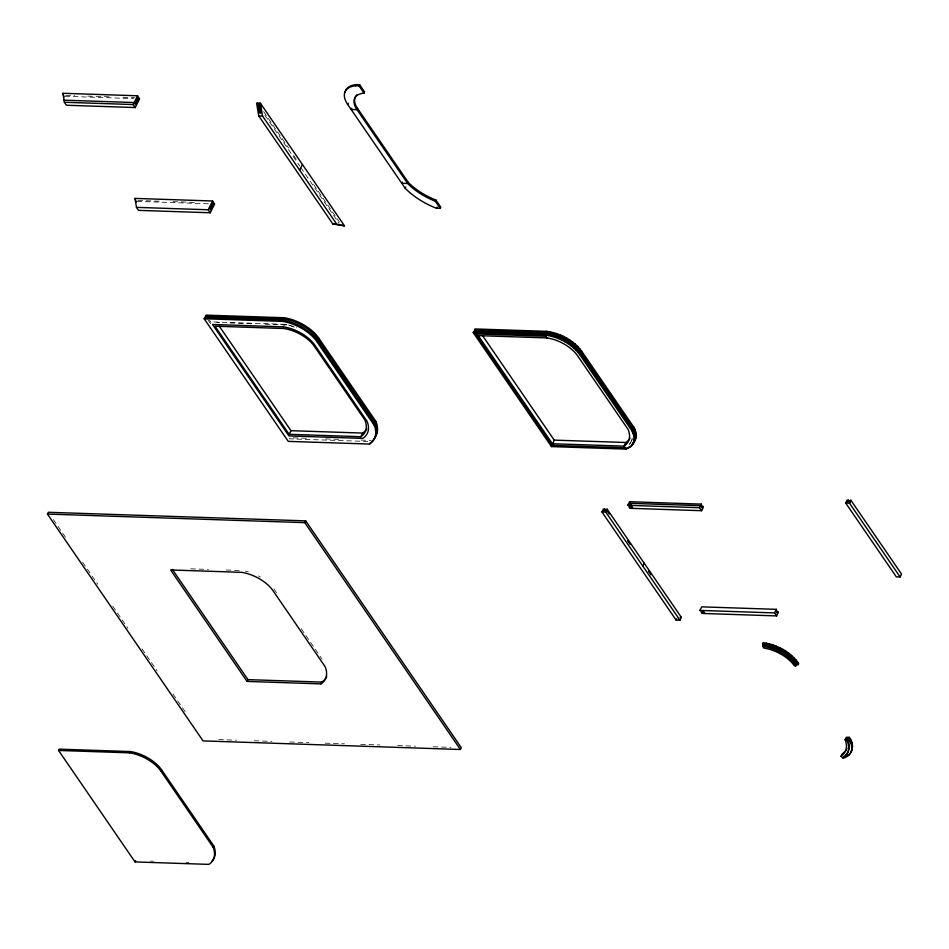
<?xml version="1.0" encoding="UTF-8"?>
<svg xmlns="http://www.w3.org/2000/svg" width="949" height="949" viewBox="0 0 949 949"><rect width="100%" height="100%" fill="white"/><g stroke="black" fill="none" stroke-linecap="round" stroke-linejoin="round"><path stroke-width="0.71" stroke-dasharray="4.75 3.56" d="M283.941 325.732L284.653 324.333A28.067 14.164 26.8 0 1 286.598 324.653M65.789 95.375L74.568 95.659M87.747 96.098L109.693 96.834M122.86 97.273L134.568 97.664M64.995 96.288L133.773 98.577M137.902 200.488L159.847 201.224M173.015 201.662L196.419 202.445M137.095 201.402L208.792 203.798M213.762 321.96L284.653 324.333M216.823 322.565L219.753 322.672M229.99 323.004L254.866 323.834M265.103 324.178L285.59 324.866A27.224 13.737 26.8 0 1 290.382 325.851M306.349 438.284L290.086 437.738L289.528 438.853L367.856 441.463M325.554 438.924L341.818 439.458M361.023 440.099L371.367 440.443M190.713 568.819L208.436 569.412M226.159 570.005L242.41 570.551M218.733 739.603L236.491 740.196M254.237 740.789L271.983 741.383M289.73 741.976L308.959 742.616M325.222 743.162L344.451 743.802M360.727 744.348L379.956 744.989M397.702 745.582L415.448 746.175M433.195 746.768L450.941 747.361M150.464 861.123L153.418 861.217M185.933 862.309L188.887 862.404M263.644 111.65L271.972 123.797M272.802 125.007L288.626 148.068M293.621 155.351L296.954 160.215M313.609 184.486L339.422 222.125M264.913 115.256L299.896 166.241M300.726 167.451L339.03 223.3M209.278 319.932L210.927 322.34M207.926 319.884L211.247 324.736M273.893 588.866L278.033 594.904M301.236 628.736L321.96 658.938M53.369 519.589L65.92 537.881M82.646 562.283L97.711 584.228M112.765 606.186L127.818 628.131M142.042 648.867L157.095 670.813M172.991 693.992L185.541 712.284M288.591 325.092A28.067 14.164 26.8 0 1 296.717 327.82M291.367 326.124A27.224 13.737 26.8 0 1 294.332 327.085M245.34 571.073A28.067 14.164 26.8 0 1 248.365 571.844M258.46 575.948A28.067 14.164 26.8 0 1 260.394 577.028M632.141 439.612A44.389 22.396 26.8 0 1 629.745 443.361M630.86 442.246A44.389 22.396 26.8 0 1 629.092 444.654M632.212 437.975A44.389 22.396 26.8 0 1 631.488 440.905"/><path stroke-width="1.42" d="M633.92 442.163L634.193 436.825L631.951 430.775L579.732 354.653C571.535 343.692 558.392 336.848 544.963 334.973L473.207 332.577L473.8 331.403L547.87 333.811A28.067 14.164 26.8 0 1 579.341 352.138L631.559 428.248A44.389 22.396 26.8 0 1 632.176 430.039M633.256 443.705L634.964 437.536L632.544 429.6L580.325 353.479C572.128 342.53 558.985 335.685 545.556 333.799L544.963 334.973L546.992 337.927A27.224 13.737 26.8 0 1 577.526 355.697L628.179 429.529A43.049 21.72 26.8 0 1 624.062 446.137L626.091 449.091L631.144 446.35L633.849 442.531L632.331 445.105M635.747 438.533L635.154 439.695L635.439 434.369L633.197 428.307L580.978 352.186C572.781 341.237 559.637 334.392 546.209 332.506L474.453 330.11L475.046 328.947L546.802 331.343C560.23 333.218 573.374 340.062 581.571 351.023L633.79 427.145C637.04 432.281 637.206 439.636 632.39 443.895L632.983 442.732M850.838 752.581L851.858 749.366L851.289 743.743L848.738 738.512L847.101 738.452L846.449 739.745L847.232 740.884A44.389 22.396 26.8 0 1 842.997 758.014L840.98 756.317A43.049 21.72 26.8 0 0 845.096 739.698L846.342 737.243L849.331 737.337C855.025 743.98 852.76 755.855 843.661 757.978M625.213 447.809L552.188 445.378L554.216 440.122L482.531 335.602M135.197 107.545L133.133 104.544L137.569 95.778L62.931 93.287L64.366 102.255L66.43 105.244L135.197 107.545L139.622 98.779L138.957 97.806L135.553 104.556L134.817 103.488L138.234 96.739L137.569 95.778M47.45 514.061L48.352 512.282L305.708 520.871L461.297 747.705L460.395 749.485L203.05 740.896L47.45 514.061L304.807 522.65L460.395 749.485M210.215 212.766L208.151 209.765L212.588 200.998L135.043 198.412L136.478 207.368L138.53 210.37L210.215 212.766L214.64 203.988L213.976 203.027L210.571 209.776L209.836 208.709L213.24 201.959L212.588 200.998M370.098 442.958L369.541 444.073L288.259 441.368L204.154 318.757L204.711 317.642L282.695 320.24A30.878 15.575 26.8 0 1 317.334 340.394L374.76 424.12A48.826 24.638 26.8 0 1 371.522 441.914M207.084 318.674L205.423 316.242L205.98 315.127L283.965 317.725A30.878 15.575 26.8 0 1 318.603 337.88L376.029 421.617A48.826 24.638 26.8 0 1 375.104 436.955M299.647 170.12L302.458 164.545M440.229 208.4L436.493 208.27A48.826 24.638 26.8 0 1 405.152 188.234L347.725 104.497A30.878 15.575 26.8 0 1 355.685 85.778L356.278 84.615L359.624 84.722L364.594 91.97L364.001 93.132A27.224 13.737 26.8 0 0 356.978 109.645L407.631 183.477A43.049 21.72 26.8 0 0 435.259 201.152L440.229 208.4L440.811 207.226L435.84 199.99A43.049 21.72 26.8 0 1 408.224 182.315L357.571 108.483A27.224 13.737 26.8 0 1 357.109 94.71M347.725 104.497L348.307 103.334M364.001 93.132L359.03 85.885L359.624 84.722M351.699 108.281L351.118 109.455L356.978 109.645L357.571 108.483M213.81 845.974L213.157 847.267A44.389 22.396 26.8 0 1 208.922 864.385L135.031 861.929L58.565 750.457L59.229 749.164L130.12 751.537A28.067 14.164 26.8 0 1 161.603 769.853L213.81 845.974A44.389 22.396 26.8 0 1 211.995 861.075M204.154 318.757L282.138 321.355L282.695 320.24M205.423 316.242L283.407 318.84L283.965 317.725M369.541 444.073A48.826 24.638 26.8 0 0 374.203 425.235L316.764 341.51L317.334 340.394M373.479 439.351A48.826 24.638 26.8 0 0 375.472 422.72L318.034 338.995L318.603 337.88M402.352 182.125L401.759 183.287L407.631 183.477L408.224 182.315M405.152 188.234L405.745 187.072M366.729 428.782A43.049 21.72 26.8 0 1 362.66 433.076L360.834 436.706L289.148 434.31L290.987 430.692L219.29 326.171M58.565 750.457L129.467 752.83L130.12 751.537M435.259 201.152L435.84 199.99M436.493 208.27L437.074 207.107M213.157 847.267L160.95 771.146L161.603 769.853M304.807 522.65L305.708 520.871M135.031 861.929L135.683 860.624M374.203 425.235L374.76 424.12M375.472 422.72L376.029 421.617M326.681 676.34A44.389 22.396 26.8 0 1 321.865 682.106L320.964 683.885L247.072 681.429L247.974 679.638L172.338 569.388M546.802 331.343L546.434 335.092M547.205 335.116L547.87 333.811M548.154 335.448L548.747 334.285M549.4 332.98L549.993 331.818M551.452 336.207L552.045 335.033M552.698 333.74L553.279 332.577M554.809 337.215L555.402 336.053M556.055 334.76L556.636 333.597M558.178 338.485L558.759 337.322M559.424 336.017L560.005 334.855M561.5 339.979L562.093 338.817M562.745 337.524L563.338 336.349M564.738 341.676L565.331 340.513M565.984 339.22L566.577 338.058M567.834 343.562L568.427 342.399M569.08 341.106L569.673 339.932M570.752 345.602L571.334 344.44M571.998 343.135L572.579 341.972M573.433 347.761L574.026 346.599M574.679 345.294L575.26 344.131M575.853 350.015L576.434 348.841M577.099 347.548L577.68 346.385M577.965 352.316L578.546 351.154M579.21 349.861L579.792 348.686M579.732 354.653L580.325 353.479M580.978 352.186L581.571 351.023M626.684 447.928L626.091 449.091L551.428 446.599L552.021 445.437M629.97 438.213A43.049 21.72 26.8 0 1 625.901 442.507L624.062 446.137L552.389 443.752L478.225 335.626L475.722 333.918L545.853 336.254M631.951 430.775L632.544 429.6M633.197 428.307L633.79 427.145M632.971 432.839L633.564 431.676M634.217 430.383L634.798 429.209M633.718 434.867L634.312 433.705M634.964 432.4L635.557 431.237M628.013 448.355L628.594 447.193M634.193 436.825L634.774 435.662M635.439 434.369L636.02 433.195M629.697 447.442L630.29 446.279M634.383 438.711L634.964 437.536M635.628 436.243L636.21 435.081M631.144 446.35L632.924 443.942M634.288 440.49L634.881 439.328M635.533 438.023L636.127 436.86M633.576 442.637L634.501 440.988M634.501 441.238L635.095 440.075L634.169 441.475M604.608 509.15L603.825 510.704L607.194 509.245L681.358 617.36L679.923 620.195L676.103 620.077L601.939 511.95L603.374 509.115L604.608 509.15L606.269 511.582M679.923 620.195L605.759 512.08L607.194 509.245M627.787 505.307L629.59 501.724L701.347 504.121L701.963 507.715L702.746 506.149L703.411 507.122L701.596 510.692L629.839 508.296L629.175 507.335L630.812 507.395L627.787 505.307L699.543 507.703L701.596 510.692M629.424 505.354L630.444 503.338L700.564 505.675M642.841 566.138L644.276 563.303M699.543 507.703L701.347 504.121M676.103 620.077L676.756 618.784M699.888 610.421L701.702 606.85L776.365 609.341L776.982 612.924L777.765 611.37L778.417 612.33L776.614 615.913L701.952 613.422L701.287 612.461L702.924 612.508L699.888 610.421L774.562 612.912L776.614 615.913M774.562 612.912L776.365 609.341M762.533 643.849L763.126 642.675C776.982 644.644 790.636 651.844 798.678 663.505L798.097 664.668L796.46 664.62L795.677 663.47A28.067 14.164 26.8 0 0 764.194 645.154L762.533 643.849C776.389 645.806 790.054 653.007 798.097 664.668M796.46 664.62L795.796 665.913L794.443 665.866A27.224 13.737 26.8 0 0 763.909 648.096L762.759 646.423L763.423 645.13M762.759 646.423L764.194 645.154M765.724 644.324L766.317 643.161M769.022 645.083L769.615 643.908M772.379 646.103L772.972 644.929M848.311 500.182L847.528 501.736L850.897 500.265L901.55 574.098L900.115 576.945L896.295 576.814L845.654 502.982L847.089 500.135L848.311 500.182L849.972 502.602M775.748 647.36L776.341 646.198M900.115 576.945L849.462 503.112L850.897 500.265M779.07 648.855L779.663 647.692M782.308 650.563L782.901 649.389M785.404 652.438L785.997 651.275M788.322 654.478L788.904 653.315M791.003 656.637L791.596 655.474M793.423 658.891L794.005 657.728M795.535 661.192L796.116 660.029M795.796 665.913L795.013 664.774L795.677 663.47M797.314 663.529L797.895 662.366M847.232 740.884L847.884 739.591L847.101 738.452M848.738 738.512L849.331 737.337M840.98 756.317L842.226 753.85A43.049 21.72 26.8 0 0 846.899 748.251M849.521 739.651L850.114 738.476M850.541 741.715L851.134 740.552M842.997 758.014L843.649 756.721M851.289 743.743L851.882 742.581M851.763 745.7L852.344 744.538M847.267 756.317L847.86 755.155M851.953 747.587L852.546 746.424M848.714 755.238L849.308 754.064M851.858 749.366L852.451 748.203M849.913 753.981L851.419 751.418M851.49 751.039L852.072 749.876M355.685 85.778L359.03 85.885M257.82 103.156L256.586 103.121L258.745 115.932L332.909 224.059L344.511 225.85L260.406 103.239L259.184 103.204L260.833 113.061L259.48 113.014L257.82 103.156L260.311 106.798M64.034 100.179L134.165 102.528M64.366 102.255L133.133 104.544M258.745 115.932L262.565 116.063L336.729 224.178L344.511 225.85M136.478 207.368L208.151 209.765M332.909 224.059L336.729 224.178M478.225 335.626L546.992 337.927M290.987 430.692L362.66 433.076M554.216 440.122L625.901 442.507M845.654 502.982L849.462 503.112M601.939 511.95L605.759 512.08M680.125 617.313L681.358 617.36M247.974 679.638L321.865 682.106M845.096 739.698L846.449 739.745M629.59 501.724L630.255 502.685M632.829 508.403L630.444 503.338M702.877 610.527L704.941 613.517M605.972 509.198L609.305 514.061M627.633 540.788L630.136 544.429M648.464 571.156L650.967 574.797M476.09 330.169L476.967 331.45M475.722 333.918L552.188 445.378M473.207 332.577L551.428 446.599M259.184 103.204L260.845 105.636M62.931 93.287L64.034 97.012M135.043 198.412L136.146 202.125M289.148 434.31L214.984 326.195L283.763 328.496A27.224 13.737 26.8 0 1 314.297 346.255L364.938 420.099A43.049 21.72 26.8 0 1 360.834 436.706M247.072 681.429L170.606 569.958L241.509 572.33A28.067 14.164 26.8 0 1 272.992 590.646L325.199 666.767A44.389 22.396 26.8 0 1 320.964 683.885M260.406 103.239L262.565 116.063M129.467 752.83A28.067 14.164 26.8 0 1 160.95 771.146M282.138 321.355A30.878 15.575 26.8 0 1 316.764 341.51M283.407 318.84A30.878 15.575 26.8 0 1 318.034 338.995M345.045 92.504A30.878 15.575 26.8 0 1 356.278 84.615M847.884 739.591A44.389 22.396 26.8 0 1 844.942 755.76M763.542 646.447A28.067 14.164 26.8 0 1 795.013 664.774M283.383 326.847L212.493 324.475L288.947 435.935L362.838 438.402A44.389 22.396 26.8 0 0 367.073 421.285L314.866 345.163A28.067 14.164 26.8 0 0 283.383 326.847"/></g></svg>
